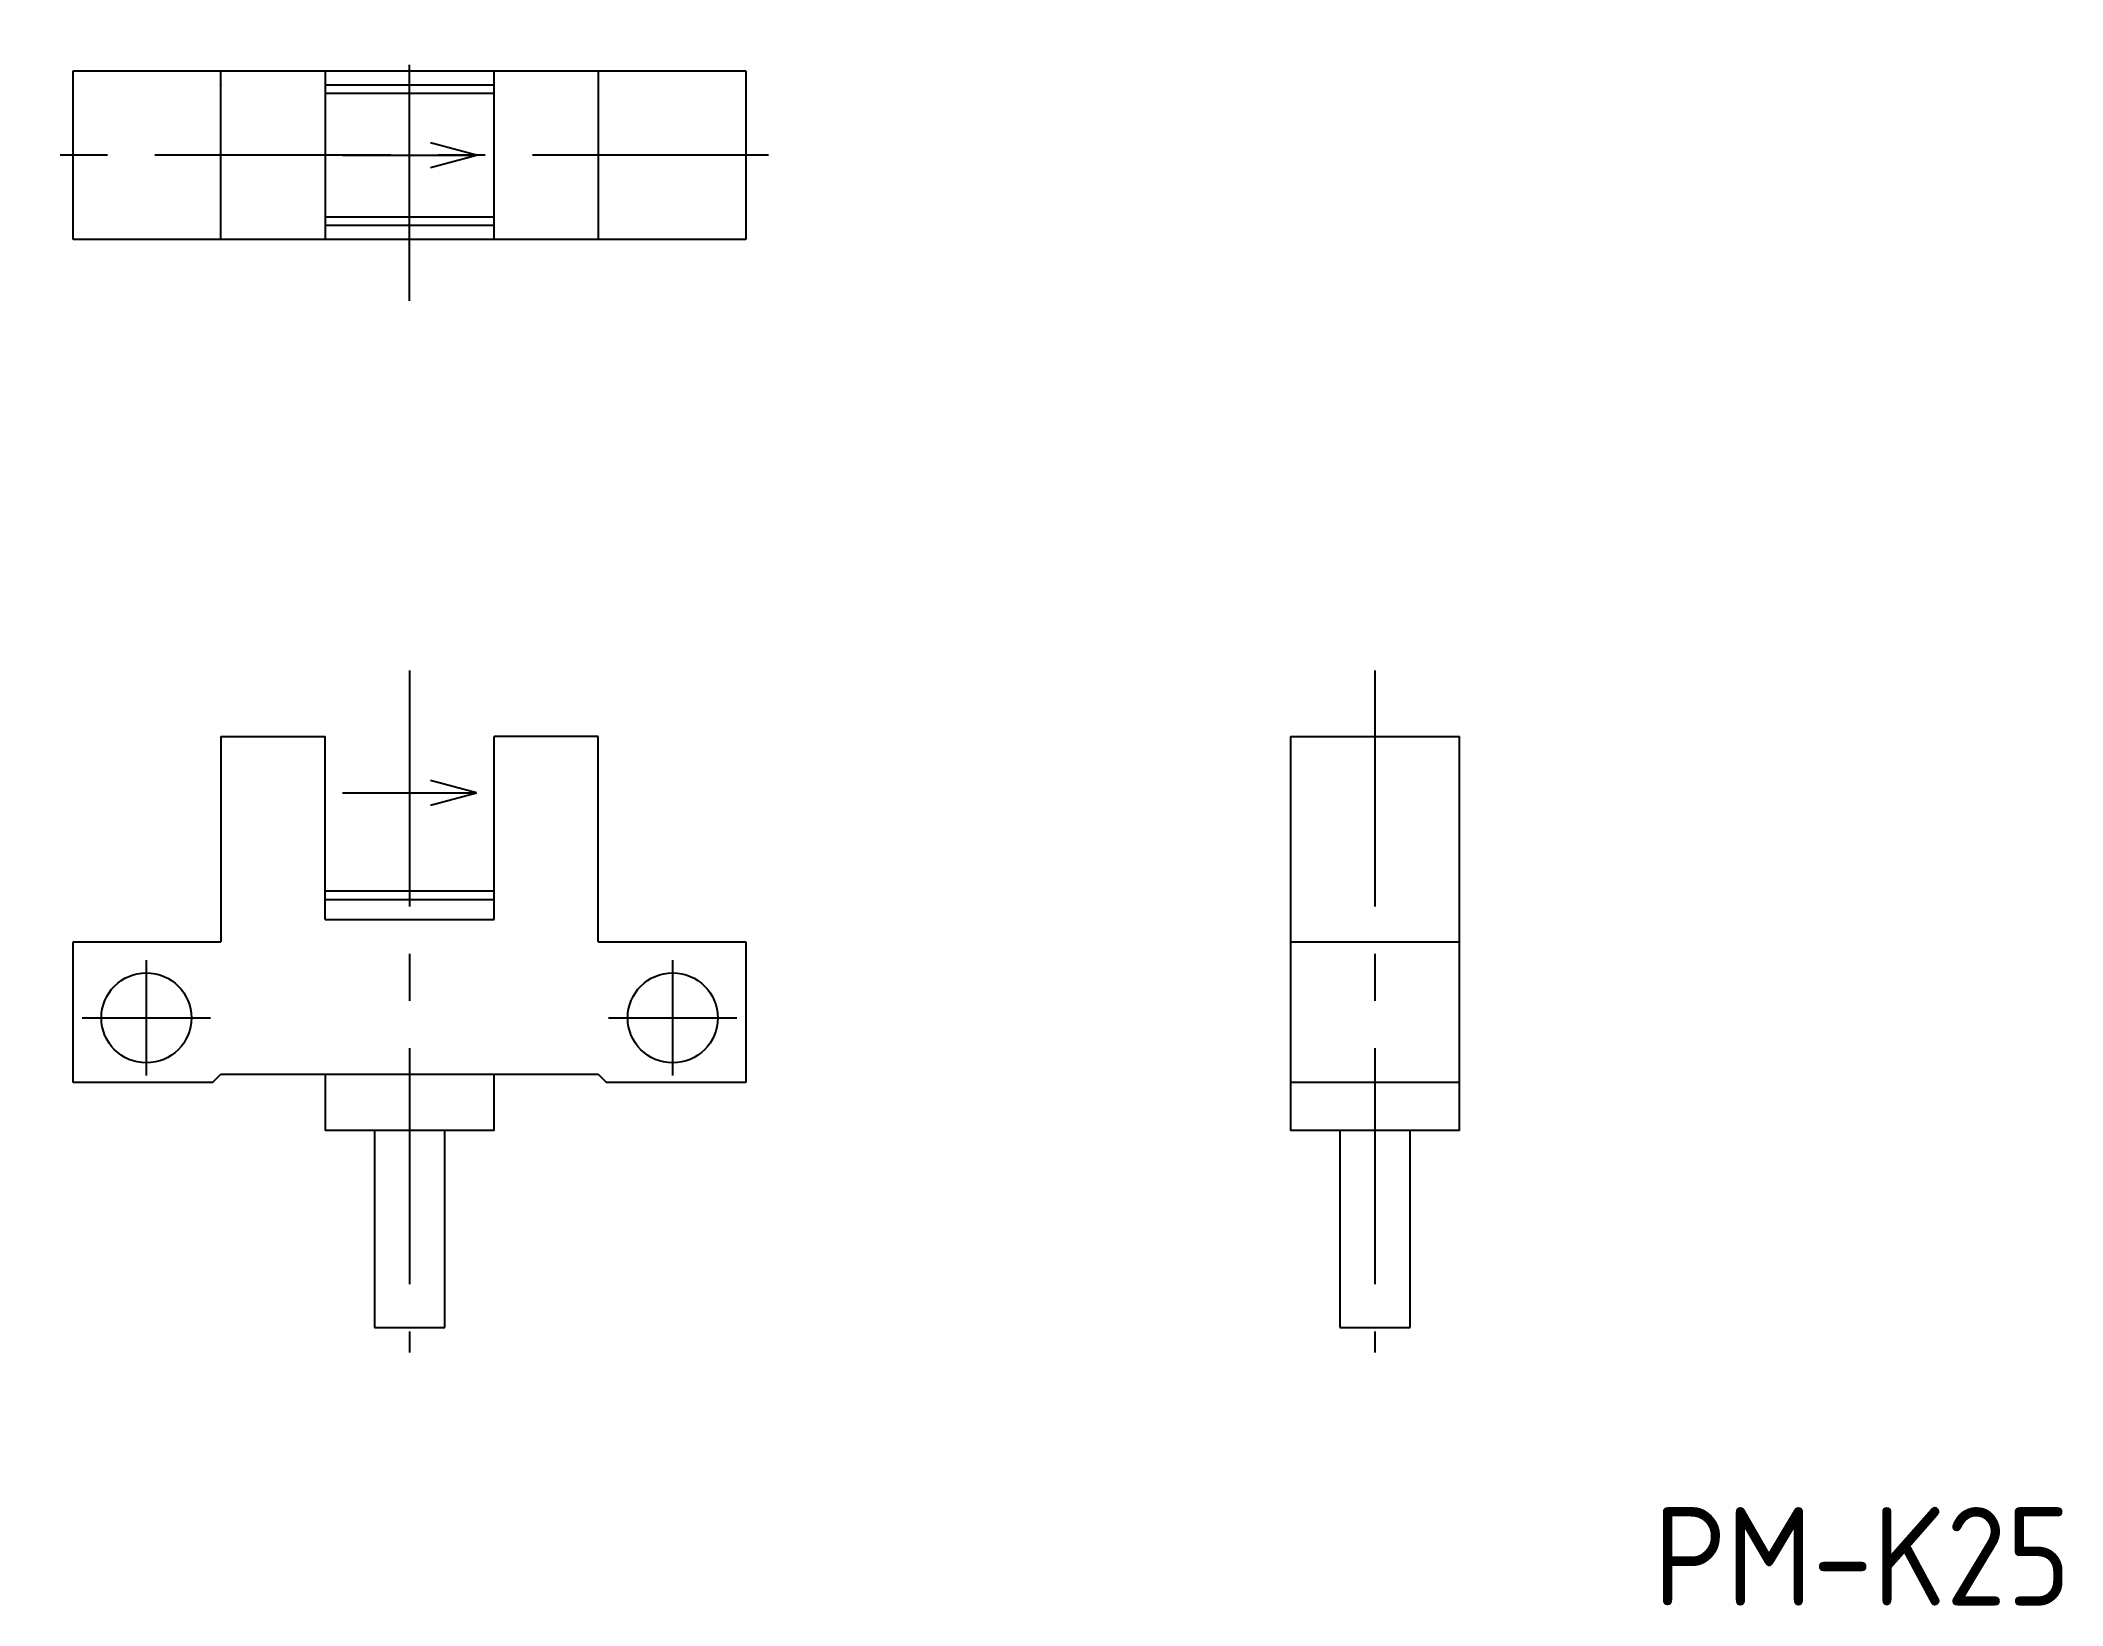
# Model space of a CAD drawing. Extents: x 74.7 to 146.5, y 187.9 to 243.6.
import ezdxf

# ---------------------------------------------------------------- set-up
doc = ezdxf.new("R2010")
doc.units = 0
doc.linetypes.add('CENTER', pattern=[13.421505, 8.388441, -1.677688, 1.677688, -1.677688])
doc.layers.get('0').update_dxf_attribs({"linetype": 'CONTINUOUS'})
doc.styles.get("Standard").update_dxf_attribs({"font": 'isocp.shx', "bigfont": 'extfont.shx'})

# ---------------------------------------------------------------- blocks, each defined once
blk = doc.blocks.new('*U4')
at = {"color": 2}
blk.add_text('PM-K25', height=3.5, dxfattribs=at).set_placement((131.955, 187.923))

msp = doc.modelspace()

# ---------------------------------------------------------------- linework, layer by layer
at = {"color": 4, "linetype": 'CENTER'}
for p, q in [((87.765, 234.296), (87.765, 243.553)), ((100.522, 239.474), (74.651, 239.474)), ((87.765, 221.157), (87.765, 196.923)), ((122.062, 221.157), (122.062, 196.923)), ((78.415, 206.766), (78.415, 210.859)), ((97.115, 206.766), (97.115, 210.859)), ((76.135, 208.812), (80.695, 208.812)), ((94.835, 208.812), (99.395, 208.812))]:
    msp.add_line(p, q, dxfattribs=at)
at = {"color": 7, "linetype": 'CONTINUOUS'}
for p, q in [((75.815, 236.474), (75.815, 242.474)), ((75.815, 242.474), (99.715, 242.474)), ((81.065, 236.474), (81.065, 242.474)), ((84.765, 242.474), (84.765, 236.474)), ((90.765, 236.474), (90.765, 242.474)), ((94.465, 242.474), (94.465, 236.474)), ((99.715, 242.474), (99.715, 236.474)), ((81.065, 241.974), (81.065, 241.964)), ((81.065, 241.974), (81.065, 241.964)), ((81.065, 241.94), (81.065, 241.964)), ((84.765, 241.974), (90.765, 241.974)), ((90.765, 241.666), (84.765, 241.666)), ((84.765, 237.282), (90.765, 237.282)), ((99.715, 236.474), (75.815, 236.474)), ((90.765, 236.974), (84.765, 236.974)), ((81.065, 218.812), (84.765, 218.812)), ((81.065, 218.812), (81.065, 211.512)), ((84.765, 212.312), (84.765, 218.812)), ((94.465, 218.812), (90.765, 218.812)), ((90.765, 212.312), (90.765, 218.812)), ((94.465, 211.512), (94.465, 218.812)), ((119.062, 218.812), (119.062, 204.812)), ((119.062, 218.812), (125.062, 218.812)), ((125.062, 204.812), (125.062, 218.812)), ((90.765, 213.312), (84.765, 213.312)), ((90.765, 213.012), (84.765, 213.012)), ((84.765, 212.312), (90.765, 212.312)), ((75.815, 206.512), (75.815, 211.512)), ((75.815, 211.512), (81.065, 211.512)), ((94.465, 211.512), (99.715, 211.512)), ((99.715, 211.512), (99.715, 206.512)), ((119.062, 211.512), (125.062, 211.512)), ((80.765, 206.512), (75.815, 206.512)), ((80.765, 206.512), (81.065, 206.812)), ((81.065, 206.812), (94.465, 206.812)), ((84.765, 206.812), (84.765, 204.812)), ((90.765, 204.812), (90.765, 206.812)), ((94.465, 206.812), (94.765, 206.512)), ((99.715, 206.512), (94.765, 206.512)), ((125.062, 206.512), (119.062, 206.512)), ((90.765, 204.812), (84.765, 204.812)), ((86.515, 204.812), (86.515, 197.812)), ((89.015, 197.812), (89.015, 204.812)), ((125.062, 204.812), (119.062, 204.812)), ((120.812, 204.812), (120.812, 197.812)), ((123.312, 197.812), (123.312, 204.812)), ((86.515, 197.812), (89.015, 197.812)), ((120.812, 197.812), (123.312, 197.812))]:
    msp.add_line(p, q, dxfattribs=at)
at = {"color": 2, "linetype": 'CONTINUOUS'}
for p, q in [((85.387, 239.474), (90.143, 239.474)), ((90.143, 239.474), (88.509, 239.912)), ((88.509, 239.036), (90.143, 239.474)), ((90.143, 216.812), (88.509, 217.25)), ((85.387, 216.812), (90.143, 216.812)), ((88.509, 216.375), (90.143, 216.812))]:
    msp.add_line(p, q, dxfattribs=at)
at = {"color": 7, "linetype": 'CONTINUOUS'}
for centre in [(78.415, 208.812), (97.115, 208.812)]:
    msp.add_circle(centre, 1.6, dxfattribs=at)

# ---------------------------------------------------------------- block references
msp.add_blockref('*U4', (0, 0))

doc.saveas('drawing.dxf')
